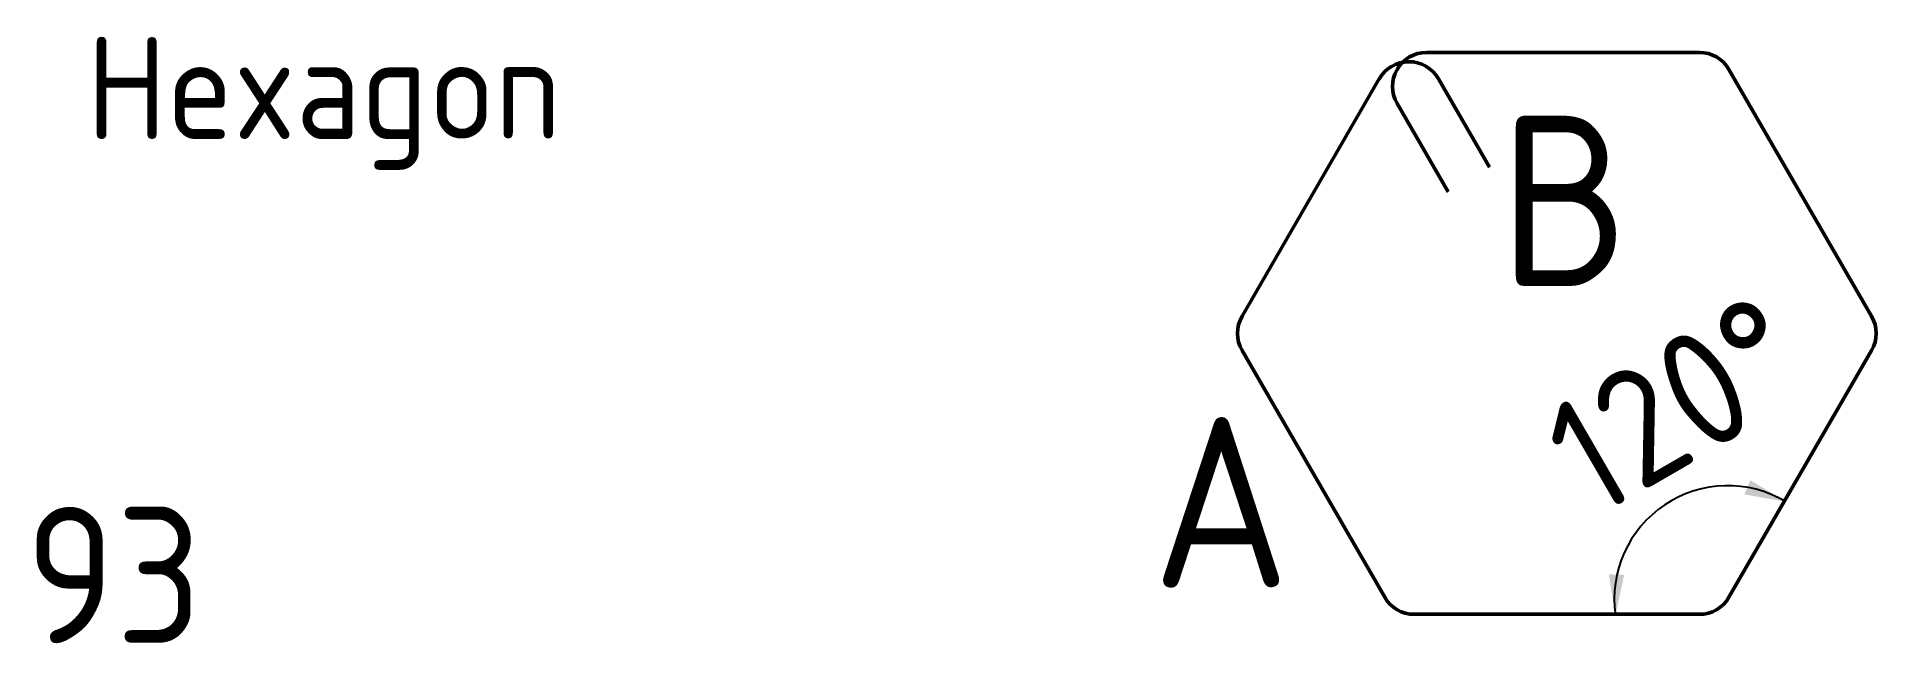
# Model space of a CAD drawing. Extents: x 238209 to 238479, y -41562 to -41473.
import ezdxf
from ezdxf.enums import TextEntityAlignment as Align

# ---------------------------------------------------------------- set-up
doc = ezdxf.new("R2010")
doc.units = 0
doc.layers.add('posedit.mtr.bar', color=7, linetype='Continuous', lineweight=50)
doc.layers.add('posedit.mtr.hidden', color=144, linetype='Continuous', plot=False)
doc.layers.add('posedit.mtr.lenght', color=183, linetype='Continuous')
doc.layers.add('posedit.mtr.text', color=3, linetype='Continuous')
doc.styles.add('posedit.ISOCPEUR', font='isocpeur.ttf', dxfattribs={"width": 0.9})

msp = doc.modelspace()

# ---------------------------------------------------------------- linework, layer by layer
at = {"layer": 'posedit.mtr.bar'}
for p, q in [((238414.86, -41479.24), (238422.36, -41492.23)), ((238408.79, -41482.87), (238416.29, -41495.86))]:
    msp.add_line(p, q, dxfattribs=at)
msp.add_lwpolyline([(238406.23, -41479.17), (238386.06, -41514.11, 0.267949), (238386.06, -41519.11), (238406.98, -41555.35, 0.267949), (238411.31, -41557.85), (238453.15, -41557.85, 0.267949), (238457.48, -41555.35), (238478.4, -41519.11, 0.267949), (238478.4, -41514.11), (238457.48, -41477.87, 0.267949), (238453.15, -41475.37), (238413.12, -41475.37)], format="xyb", dxfattribs=at)
for centre, start, end in [((238413.12, -41480.37), 90, 210), ((238410.53, -41481.74), 30, 150.8376)]:
    msp.add_arc(centre, 5, start, end, dxfattribs=at)
at = {"layer": 'posedit.mtr.lenght'}
msp.add_arc((238457.31, -41555.62), 16.65, 59.2914, 188.0797, dxfattribs=at)
for points in [[(238460.61, -41538.16), (238459.74, -41540.25), (238465.81, -41541.31)], [(238442.11, -41552.06), (238439.85, -41551.98), (238440.83, -41557.96)]]:
    msp.add_solid(points, dxfattribs=at)

# ---------------------------------------------------------------- texts
at = {"layer": 'posedit.mtr.hidden', "style": 'posedit.ISOCPEUR', "width": 0.9}
for s, height, p in [('Hexagon', 15, (238216.62, -41488.08)), ('93', 20, (238207.6, -41562.09))]:
    msp.add_text(s, height=height, dxfattribs=at).set_placement(p)
at = {"layer": 'posedit.mtr.text', "style": 'posedit.ISOCPEUR', "width": 0.9}
msp.add_text('120°', height=17.1, rotation=30.0692, dxfattribs=at).set_placement((238437.67, -41543.92))
msp.add_attdef('B', text='', height=25, dxfattribs=at).set_placement((238423.8, -41497.14), align=Align.MIDDLE_LEFT)
msp.add_attdef('A', text='', height=25, dxfattribs=at).set_placement((238393.11, -41541.39), align=Align.MIDDLE_RIGHT)

doc.saveas('drawing.dxf')
